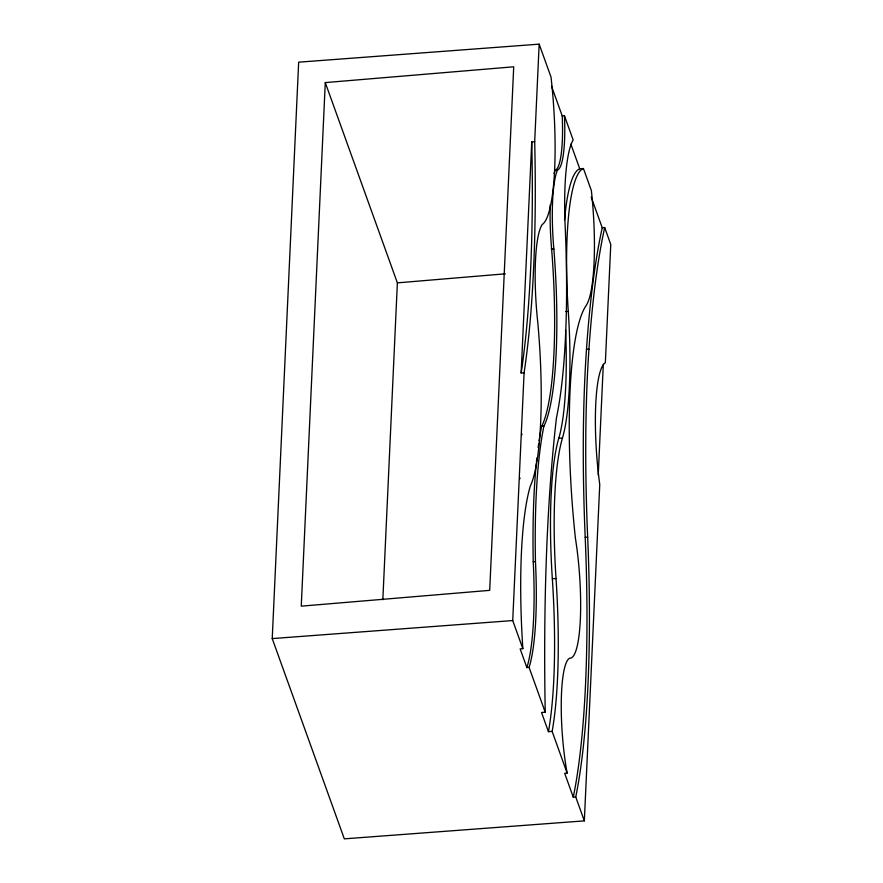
<?xml version="1.0" encoding="UTF-8"?>
<svg xmlns="http://www.w3.org/2000/svg" width="883" height="883" viewBox="0 0 883 883"><rect width="100%" height="100%" fill="white"/><g stroke="black" fill="none" stroke-linecap="round" stroke-linejoin="round"><path stroke-width="1.32" d="M272.229 638.586L298.664 62.174L539.16 44.15L551.025 77.075A122.627 22.494 85.7 0 1 542.305 224.425A84.415 15.486 85.7 0 0 537.802 322.692A156.766 28.753 85.7 0 1 530.308 486.091A189.602 34.779 85.7 0 0 522.846 648.674L520.142 648.884L526.875 667.57L529.083 667.405L545.219 712.217L541.533 712.493L548.431 731.676L552.129 731.4L567.14 773.1L564.678 773.287L573.277 797.172L575.738 796.985L584.336 820.87L344.326 838.85L272.229 638.586L512.725 620.561L522.846 648.674M325.275 82.594L301.258 606.157L489.701 590.352L513.718 66.799L325.275 82.594L397.372 282.869L382.836 599.756M534.69 141.722A449.568 82.472 85.7 0 1 524.094 372.747L521.147 372.968L531.743 141.942L534.69 141.722L539.16 44.15M512.725 620.561L524.094 372.747M598.232 475.098L603.31 364.315M584.336 820.87L599.756 484.524A92.384 16.943 85.7 0 1 605.341 362.803L610.771 244.448L604.689 227.549L602.228 227.737L591.213 197.152M397.372 282.869L505.253 273.818M551.555 86.291L562.217 115.905L564.436 115.739L573.166 139.978A107.02 19.636 85.7 0 0 565.197 227.218A276.931 50.795 85.7 0 1 556.456 417.814A681.356 124.989 85.7 0 0 545.219 712.217M554.094 173.498A78.057 14.316 85.7 0 1 555.275 170.176L557.493 170.011A63.742 11.689 85.7 0 0 564.436 115.739M564.579 219.701A148.598 27.263 85.7 0 1 579.745 168.796L583.431 168.521L591.378 190.596A99.338 18.223 85.7 0 1 586.102 305.617A200.993 36.865 85.7 0 0 575.429 538.343A84.293 15.464 85.7 0 1 569.943 658.122A76.159 13.973 85.7 0 0 567.14 773.1M539.083 440.904A241.975 44.393 85.7 0 1 541.654 426.379A179.172 32.87 85.7 0 0 551.643 249.359L553.862 249.194A78.057 14.316 85.7 0 1 557.493 170.011M565.815 311.589L568.277 311.401A148.598 27.263 85.7 0 1 583.431 168.521M573.277 797.172A386.324 70.872 85.7 0 0 585.197 537.283A418.023 76.678 85.7 0 1 586.489 349.282L588.95 349.105A514.127 94.315 85.7 0 1 604.689 227.549M541.654 426.379L543.873 426.213A179.172 32.87 85.7 0 0 553.862 249.194A16.678 13.786 -20.2 0 1 551.235 248.984M548.431 731.676A197.726 36.269 85.7 0 0 552.339 578.773A163.741 30.033 85.7 0 1 558.784 438.255L562.471 437.979A147.483 27.053 85.7 0 0 568.277 311.401M585.197 537.283L587.659 537.107A418.023 76.678 85.7 0 1 588.95 349.105M526.875 667.57A135.441 24.845 85.7 0 0 533.233 561.72L535.451 561.555A241.975 44.393 85.7 0 1 543.873 426.213M552.339 578.773L556.025 578.497A163.741 30.033 85.7 0 1 562.471 437.979M570.871 144.15L579.745 168.796M519.789 477.604L519.966 478.763M521.886 433.95L521.985 434.745M535.451 561.555A135.441 24.845 85.7 0 1 529.083 667.405M565.595 329.999A147.483 27.053 85.7 0 1 558.784 438.255M587.659 537.107A386.324 70.872 85.7 0 1 575.738 796.985M556.025 578.497A197.726 36.269 85.7 0 1 552.129 731.4M531.743 141.942A449.568 82.472 85.7 0 1 521.147 372.968M533.233 561.72A241.975 44.393 85.7 0 1 536.323 463.211M536.456 461.908A241.975 44.393 85.7 0 1 536.864 458.056M538.133 447.526A241.975 44.393 85.7 0 1 538.696 443.509M562.217 115.905A63.742 11.689 85.7 0 1 555.275 170.176M551.643 249.359A78.057 14.316 85.7 0 1 550.241 204.834M586.489 349.282A514.127 94.315 85.7 0 1 602.228 227.737"/></g></svg>
